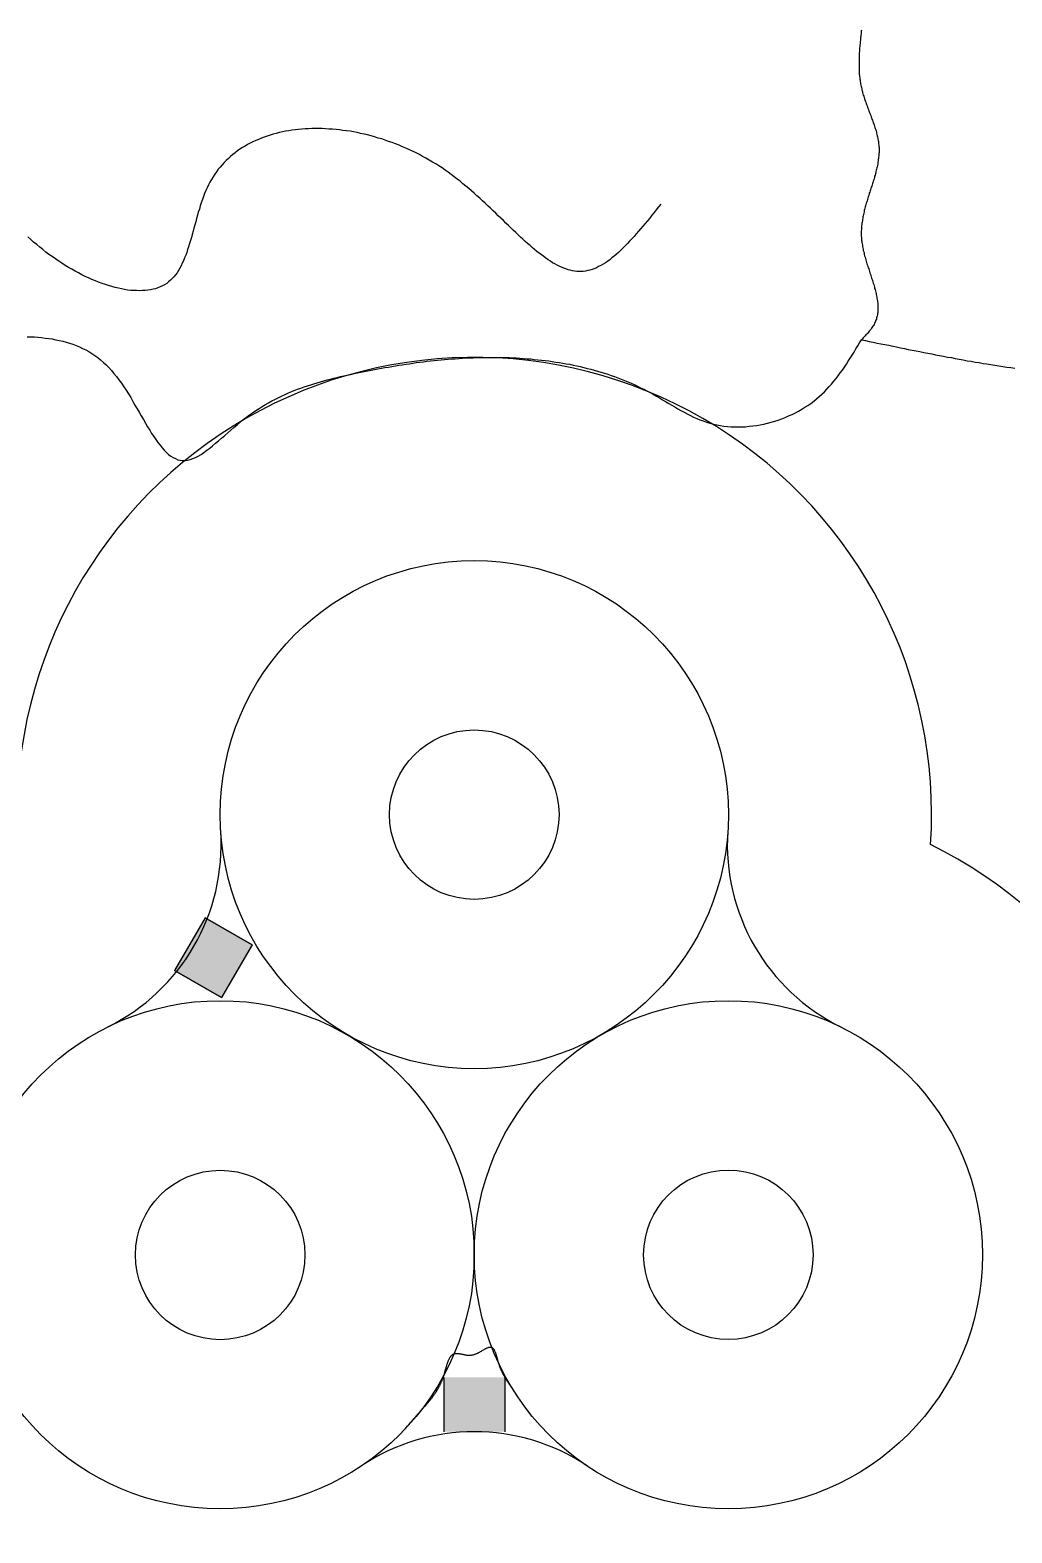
# Model space of a CAD drawing. Extents: x 443 to 1217, y -1921 to -677.
# Drawn here: x 664.3 to 673.71, y -884.67 to -870.27 of the extents above; entities that cross this region are included whole.
import ezdxf

# ---------------------------------------------------------------- set-up
doc = ezdxf.new("R2010")
doc.units = 0
doc.header["$MEASUREMENT"] = 0
for name, color, linetype in [('1', 7, 'CONTINUOUS'), ('3', 8, 'CONTINUOUS'), ('5', 7, 'CONTINUOUS')]:
    doc.layers.add(name, color=color, linetype=linetype)

msp = doc.modelspace()

# ---------------------------------------------------------------- linework, layer by layer
at = {"layer": '1', "color": 7}
for p, q in [((672.263, -870.28), (672.262, -870.292)), ((672.265, -870.268), (672.263, -870.28)), ((672.25, -870.413), (672.249, -870.425)), ((672.251, -870.401), (672.25, -870.413)), ((672.252, -870.389), (672.251, -870.401)), ((672.253, -870.377), (672.252, -870.389)), ((672.254, -870.365), (672.253, -870.377)), ((672.255, -870.353), (672.254, -870.365)), ((672.256, -870.341), (672.255, -870.353)), ((672.258, -870.329), (672.256, -870.341)), ((672.259, -870.316), (672.258, -870.329)), ((672.261, -870.304), (672.259, -870.316)), ((672.262, -870.292), (672.261, -870.304)), ((672.242, -870.534), (672.241, -870.546)), ((672.241, -870.546), (672.241, -870.558)), ((672.241, -870.558), (672.241, -870.57)), ((672.243, -870.51), (672.242, -870.522)), ((672.242, -870.522), (672.242, -870.534)), ((672.244, -870.486), (672.243, -870.498)), ((672.243, -870.498), (672.243, -870.51)), ((672.245, -870.474), (672.244, -870.486)), ((672.246, -870.45), (672.245, -870.462)), ((672.245, -870.462), (672.245, -870.474)), ((672.247, -870.438), (672.246, -870.45)), ((672.249, -870.425), (672.247, -870.438)), ((672.241, -870.57), (672.241, -870.582)), ((672.241, -870.582), (672.241, -870.594)), ((672.241, -870.594), (672.241, -870.606)), ((672.241, -870.606), (672.241, -870.618)), ((672.241, -870.618), (672.241, -870.63)), ((672.241, -870.63), (672.242, -870.642)), ((672.242, -870.642), (672.242, -870.654)), ((672.242, -870.654), (672.243, -870.666)), ((672.243, -870.666), (672.244, -870.678)), ((672.244, -870.678), (672.244, -870.69)), ((672.244, -870.69), (672.245, -870.702)), ((672.245, -870.702), (672.246, -870.714)), ((672.246, -870.714), (672.249, -870.726)), ((672.249, -870.726), (672.25, -870.738)), ((672.25, -870.738), (672.251, -870.75)), ((672.251, -870.75), (672.253, -870.761)), ((672.253, -870.761), (672.255, -870.773)), ((672.255, -870.773), (672.256, -870.785)), ((672.256, -870.785), (672.259, -870.797)), ((672.259, -870.797), (672.262, -870.809)), ((672.262, -870.809), (672.264, -870.82)), ((672.264, -870.82), (672.267, -870.832)), ((672.267, -870.832), (672.269, -870.844)), ((672.269, -870.844), (672.273, -870.856)), ((672.273, -870.856), (672.276, -870.867)), ((672.276, -870.867), (672.279, -870.879)), ((672.279, -870.879), (672.282, -870.891)), ((672.282, -870.891), (672.286, -870.903)), ((672.286, -870.903), (672.29, -870.914)), ((672.29, -870.914), (672.293, -870.926)), ((672.293, -870.926), (672.298, -870.938)), ((672.298, -870.938), (672.301, -870.948)), ((672.301, -870.948), (672.305, -870.96)), ((672.305, -870.96), (672.31, -870.971)), ((672.31, -870.971), (672.314, -870.983)), ((672.314, -870.983), (672.318, -870.995)), ((672.318, -870.995), (672.323, -871.006)), ((672.323, -871.006), (672.327, -871.018)), ((672.327, -871.018), (672.331, -871.029)), ((672.331, -871.029), (672.336, -871.041)), ((672.336, -871.041), (672.34, -871.052)), ((672.34, -871.052), (672.344, -871.064)), ((672.344, -871.064), (672.349, -871.075)), ((672.349, -871.075), (672.353, -871.087)), ((672.353, -871.087), (672.358, -871.099)), ((672.358, -871.099), (672.362, -871.11)), ((672.362, -871.11), (672.365, -871.122)), ((672.365, -871.122), (672.37, -871.133)), ((672.37, -871.133), (672.374, -871.145)), ((672.374, -871.145), (672.378, -871.156)), ((666.569, -871.284), (666.541, -871.294)), ((666.598, -871.275), (666.569, -871.284)), ((666.627, -871.267), (666.598, -871.275)), ((666.656, -871.259), (666.627, -871.267)), ((666.686, -871.251), (666.656, -871.259)), ((666.716, -871.245), (666.686, -871.251)), ((666.746, -871.238), (666.716, -871.245)), ((666.777, -871.233), (666.746, -871.238)), ((666.807, -871.229), (666.777, -871.233)), ((666.839, -871.224), (666.807, -871.229)), ((666.869, -871.221), (666.839, -871.224)), ((666.901, -871.218), (666.869, -871.221)), ((666.933, -871.215), (666.901, -871.218)), ((666.965, -871.214), (666.933, -871.215)), ((666.998, -871.213), (666.965, -871.214)), ((667.03, -871.212), (666.998, -871.213)), ((667.063, -871.212), (667.03, -871.212)), ((667.096, -871.213), (667.063, -871.212)), ((667.129, -871.214), (667.096, -871.213)), ((667.162, -871.217), (667.129, -871.214)), ((667.195, -871.219), (667.162, -871.217)), ((667.229, -871.222), (667.195, -871.219)), ((667.262, -871.225), (667.229, -871.222)), ((667.295, -871.23), (667.262, -871.225)), ((667.329, -871.234), (667.295, -871.23)), ((667.363, -871.239), (667.329, -871.234)), ((667.397, -871.245), (667.363, -871.239)), ((667.43, -871.251), (667.397, -871.245)), ((667.464, -871.259), (667.43, -871.251)), ((667.498, -871.267), (667.464, -871.259)), ((667.532, -871.274), (667.498, -871.267)), ((667.566, -871.283), (667.532, -871.274)), ((667.599, -871.293), (667.566, -871.283)), ((672.378, -871.156), (672.383, -871.166)), ((672.383, -871.166), (672.386, -871.178)), ((672.386, -871.178), (672.39, -871.189)), ((672.39, -871.189), (672.394, -871.201)), ((672.394, -871.201), (672.397, -871.212)), ((672.397, -871.212), (672.401, -871.224)), ((672.401, -871.224), (672.404, -871.235)), ((672.404, -871.235), (672.408, -871.247)), ((672.408, -871.247), (672.41, -871.258)), ((672.41, -871.258), (672.413, -871.27)), ((672.413, -871.27), (672.416, -871.281)), ((672.416, -871.281), (672.419, -871.293)), ((666.285, -871.427), (666.262, -871.444)), ((666.308, -871.411), (666.285, -871.427)), ((666.332, -871.395), (666.308, -871.411)), ((666.357, -871.38), (666.332, -871.395)), ((666.382, -871.366), (666.357, -871.38)), ((666.407, -871.353), (666.382, -871.366)), ((666.433, -871.34), (666.407, -871.353)), ((666.459, -871.327), (666.433, -871.34)), ((666.487, -871.316), (666.459, -871.327)), ((666.514, -871.305), (666.487, -871.316)), ((666.541, -871.294), (666.514, -871.305)), ((667.633, -871.303), (667.599, -871.293)), ((667.667, -871.312), (667.633, -871.303)), ((667.701, -871.323), (667.667, -871.312)), ((667.733, -871.335), (667.701, -871.323)), ((667.767, -871.347), (667.733, -871.335)), ((667.8, -871.359), (667.767, -871.347)), ((667.834, -871.372), (667.8, -871.359)), ((667.866, -871.387), (667.834, -871.372)), ((667.899, -871.401), (667.866, -871.387)), ((667.932, -871.415), (667.899, -871.401)), ((667.963, -871.43), (667.932, -871.415)), ((667.996, -871.445), (667.963, -871.43)), ((672.419, -871.293), (672.421, -871.304)), ((672.421, -871.304), (672.423, -871.315)), ((672.423, -871.315), (672.425, -871.327)), ((672.425, -871.327), (672.427, -871.338)), ((672.427, -871.338), (672.428, -871.349)), ((672.428, -871.349), (672.429, -871.36)), ((672.429, -871.36), (672.431, -871.372)), ((672.431, -871.372), (672.432, -871.383)), ((672.432, -871.383), (672.433, -871.395)), ((672.433, -871.395), (672.433, -871.406)), ((672.433, -871.406), (672.433, -871.418)), ((672.433, -871.418), (672.433, -871.429)), ((672.433, -871.429), (672.433, -871.441)), ((666.137, -871.56), (666.118, -871.582)), ((666.156, -871.539), (666.137, -871.56)), ((666.176, -871.518), (666.156, -871.539)), ((666.197, -871.499), (666.176, -871.518)), ((666.219, -871.48), (666.197, -871.499)), ((666.24, -871.462), (666.219, -871.48)), ((666.262, -871.444), (666.24, -871.462)), ((668.028, -871.462), (667.996, -871.445)), ((668.059, -871.479), (668.028, -871.462)), ((668.091, -871.497), (668.059, -871.479)), ((668.122, -871.514), (668.091, -871.497)), ((668.153, -871.533), (668.122, -871.514)), ((668.184, -871.551), (668.153, -871.533)), ((668.214, -871.571), (668.184, -871.551)), ((668.245, -871.59), (668.214, -871.571)), ((672.417, -871.566), (672.414, -871.578)), ((672.42, -871.555), (672.417, -871.566)), ((672.422, -871.543), (672.42, -871.555)), ((672.423, -871.533), (672.422, -871.543)), ((672.425, -871.521), (672.423, -871.533)), ((672.426, -871.51), (672.425, -871.521)), ((672.428, -871.498), (672.426, -871.51)), ((672.429, -871.487), (672.428, -871.498)), ((672.431, -871.475), (672.429, -871.487)), ((672.432, -871.464), (672.431, -871.475)), ((672.433, -871.441), (672.432, -871.452)), ((672.432, -871.452), (672.432, -871.464)), ((666.035, -871.7), (666.021, -871.725)), ((666.051, -871.675), (666.035, -871.7)), ((666.067, -871.65), (666.051, -871.675)), ((666.083, -871.627), (666.067, -871.65)), ((666.101, -871.603), (666.083, -871.627)), ((666.118, -871.582), (666.101, -871.603)), ((668.274, -871.61), (668.245, -871.59)), ((668.303, -871.631), (668.274, -871.61)), ((668.332, -871.652), (668.303, -871.631)), ((668.361, -871.674), (668.332, -871.652)), ((668.389, -871.696), (668.361, -871.674)), ((668.418, -871.718), (668.389, -871.696)), ((668.445, -871.741), (668.418, -871.718)), ((672.377, -871.717), (672.374, -871.729)), ((672.382, -871.705), (672.377, -871.717)), ((672.385, -871.694), (672.382, -871.705)), ((672.388, -871.682), (672.385, -871.694)), ((672.391, -871.67), (672.388, -871.682)), ((672.395, -871.659), (672.391, -871.67)), ((672.398, -871.647), (672.395, -871.659)), ((672.401, -871.636), (672.398, -871.647)), ((672.403, -871.624), (672.401, -871.636)), ((672.407, -871.612), (672.403, -871.624)), ((672.41, -871.601), (672.407, -871.612)), ((672.412, -871.589), (672.41, -871.601)), ((672.414, -871.578), (672.412, -871.589)), ((665.959, -871.865), (665.948, -871.893)), ((665.97, -871.836), (665.959, -871.865)), ((665.982, -871.807), (665.97, -871.836)), ((665.994, -871.78), (665.982, -871.807)), ((666.007, -871.753), (665.994, -871.78)), ((666.021, -871.725), (666.007, -871.753)), ((668.473, -871.764), (668.445, -871.741)), ((668.501, -871.787), (668.473, -871.764)), ((668.527, -871.809), (668.501, -871.787)), ((668.554, -871.833), (668.527, -871.809)), ((668.58, -871.857), (668.554, -871.833)), ((668.606, -871.88), (668.58, -871.857)), ((672.332, -871.857), (672.329, -871.868)), ((672.337, -871.845), (672.332, -871.857)), ((672.34, -871.833), (672.337, -871.845)), ((672.344, -871.821), (672.34, -871.833)), ((672.348, -871.809), (672.344, -871.821)), ((672.352, -871.799), (672.348, -871.809)), ((672.355, -871.787), (672.352, -871.799)), ((672.359, -871.775), (672.355, -871.787)), ((672.363, -871.764), (672.359, -871.775)), ((672.366, -871.752), (672.363, -871.764)), ((672.371, -871.74), (672.366, -871.752)), ((672.374, -871.729), (672.371, -871.74)), ((665.919, -871.984), (665.909, -872.013)), ((665.928, -871.953), (665.919, -871.984)), ((665.937, -871.924), (665.928, -871.953)), ((665.948, -871.893), (665.937, -871.924)), ((668.633, -871.904), (668.606, -871.88)), ((668.659, -871.928), (668.633, -871.904)), ((668.684, -871.952), (668.659, -871.928)), ((668.71, -871.976), (668.684, -871.952)), ((668.735, -872), (668.71, -871.976)), ((668.759, -872.024), (668.735, -872)), ((670.298, -871.99), (670.277, -872.016)), ((670.32, -871.963), (670.298, -871.99)), ((670.341, -871.937), (670.32, -871.963)), ((672.292, -871.999), (672.289, -872.011)), ((672.294, -871.987), (672.292, -871.999)), ((672.298, -871.975), (672.294, -871.987)), ((672.301, -871.963), (672.298, -871.975)), ((672.304, -871.952), (672.301, -871.963)), ((672.307, -871.94), (672.304, -871.952)), ((672.311, -871.928), (672.307, -871.94)), ((672.315, -871.916), (672.311, -871.928)), ((672.318, -871.904), (672.315, -871.916)), ((672.322, -871.892), (672.318, -871.904)), ((672.325, -871.88), (672.322, -871.892)), ((672.329, -871.868), (672.325, -871.88)), ((665.875, -872.136), (665.867, -872.167)), ((665.884, -872.106), (665.875, -872.136)), ((665.892, -872.075), (665.884, -872.106)), ((665.9, -872.044), (665.892, -872.075)), ((665.909, -872.013), (665.9, -872.044)), ((668.784, -872.048), (668.759, -872.024)), ((668.808, -872.071), (668.784, -872.048)), ((668.833, -872.095), (668.808, -872.071)), ((668.857, -872.118), (668.833, -872.095)), ((668.881, -872.141), (668.857, -872.118)), ((668.904, -872.164), (668.881, -872.141)), ((670.17, -872.147), (670.148, -872.172)), ((670.192, -872.122), (670.17, -872.147)), ((670.213, -872.096), (670.192, -872.122)), ((670.235, -872.07), (670.213, -872.096)), ((670.255, -872.044), (670.235, -872.07)), ((670.277, -872.016), (670.255, -872.044)), ((672.266, -872.145), (672.265, -872.157)), ((672.267, -872.132), (672.266, -872.145)), ((672.269, -872.12), (672.267, -872.132)), ((672.27, -872.108), (672.269, -872.12)), ((672.273, -872.096), (672.27, -872.108)), ((672.275, -872.084), (672.273, -872.096)), ((672.277, -872.072), (672.275, -872.084)), ((672.279, -872.06), (672.277, -872.072)), ((672.281, -872.048), (672.279, -872.06)), ((672.283, -872.035), (672.281, -872.048)), ((672.287, -872.023), (672.283, -872.035)), ((672.289, -872.011), (672.287, -872.023)), ((664.304, -872.275), (664.275, -872.25)), ((664.331, -872.3), (664.304, -872.275)), ((665.834, -872.286), (665.825, -872.315)), ((665.843, -872.256), (665.834, -872.286)), ((665.85, -872.227), (665.843, -872.256)), ((665.859, -872.196), (665.85, -872.227)), ((665.867, -872.167), (665.859, -872.196)), ((668.928, -872.186), (668.904, -872.164)), ((668.951, -872.208), (668.928, -872.186)), ((668.974, -872.231), (668.951, -872.208)), ((668.998, -872.252), (668.974, -872.231)), ((669.02, -872.274), (668.998, -872.252)), ((669.042, -872.294), (669.02, -872.274)), ((669.065, -872.314), (669.042, -872.294)), ((670.043, -872.293), (670.021, -872.315)), ((670.063, -872.27), (670.043, -872.293)), ((670.085, -872.246), (670.063, -872.27)), ((670.106, -872.222), (670.085, -872.246)), ((670.128, -872.197), (670.106, -872.222)), ((670.148, -872.172), (670.128, -872.197)), ((672.264, -872.181), (672.263, -872.194)), ((672.263, -872.194), (672.263, -872.206)), ((672.263, -872.206), (672.263, -872.218)), ((672.263, -872.218), (672.263, -872.231)), ((672.263, -872.231), (672.263, -872.243)), ((672.263, -872.243), (672.264, -872.256)), ((672.265, -872.157), (672.264, -872.169)), ((672.264, -872.169), (672.264, -872.181)), ((672.264, -872.256), (672.265, -872.268)), ((672.265, -872.268), (672.266, -872.281)), ((672.266, -872.281), (672.267, -872.293)), ((672.267, -872.293), (672.269, -872.306)), ((664.36, -872.325), (664.331, -872.3)), ((664.389, -872.349), (664.36, -872.325)), ((664.418, -872.373), (664.389, -872.349)), ((664.448, -872.396), (664.418, -872.373)), ((664.478, -872.419), (664.448, -872.396)), ((664.509, -872.44), (664.478, -872.419)), ((664.54, -872.462), (664.509, -872.44)), ((665.788, -872.427), (665.778, -872.453)), ((665.798, -872.4), (665.788, -872.427)), ((665.807, -872.372), (665.798, -872.4)), ((665.816, -872.345), (665.807, -872.372)), ((665.825, -872.315), (665.816, -872.345)), ((669.088, -872.334), (669.065, -872.314)), ((669.11, -872.353), (669.088, -872.334)), ((669.132, -872.372), (669.11, -872.353)), ((669.155, -872.39), (669.132, -872.372)), ((669.176, -872.408), (669.155, -872.39)), ((669.198, -872.424), (669.176, -872.408)), ((669.22, -872.44), (669.198, -872.424)), ((669.241, -872.456), (669.22, -872.44)), ((669.895, -872.436), (669.873, -872.453)), ((669.915, -872.418), (669.895, -872.436)), ((669.936, -872.399), (669.915, -872.418)), ((669.958, -872.379), (669.936, -872.399)), ((669.978, -872.359), (669.958, -872.379)), ((670, -872.338), (669.978, -872.359)), ((670.021, -872.315), (670, -872.338)), ((672.269, -872.306), (672.27, -872.318)), ((672.27, -872.318), (672.273, -872.331)), ((672.273, -872.331), (672.275, -872.343)), ((672.275, -872.343), (672.277, -872.356)), ((672.277, -872.356), (672.28, -872.368)), ((672.28, -872.368), (672.282, -872.382)), ((672.282, -872.382), (672.286, -872.395)), ((672.286, -872.395), (672.289, -872.407)), ((672.289, -872.407), (672.292, -872.42)), ((672.292, -872.42), (672.295, -872.432)), ((672.295, -872.432), (672.299, -872.445)), ((664.571, -872.484), (664.54, -872.462)), ((664.602, -872.504), (664.571, -872.484)), ((664.634, -872.524), (664.602, -872.504)), ((664.666, -872.543), (664.634, -872.524)), ((664.697, -872.561), (664.666, -872.543)), ((664.73, -872.58), (664.697, -872.561)), ((664.761, -872.596), (664.73, -872.58)), ((665.719, -872.573), (665.705, -872.594)), ((665.732, -872.55), (665.719, -872.573)), ((665.744, -872.528), (665.732, -872.55)), ((665.756, -872.504), (665.744, -872.528)), ((665.767, -872.479), (665.756, -872.504)), ((665.778, -872.453), (665.767, -872.479)), ((669.262, -872.471), (669.241, -872.456)), ((669.284, -872.484), (669.262, -872.471)), ((669.305, -872.498), (669.284, -872.484)), ((669.327, -872.51), (669.305, -872.498)), ((669.349, -872.521), (669.327, -872.51)), ((669.369, -872.532), (669.349, -872.521)), ((669.39, -872.542), (669.369, -872.532)), ((669.412, -872.55), (669.39, -872.542)), ((669.432, -872.558), (669.412, -872.55)), ((669.453, -872.565), (669.432, -872.558)), ((669.474, -872.57), (669.453, -872.565)), ((669.496, -872.576), (669.474, -872.57)), ((669.516, -872.579), (669.496, -872.576)), ((669.537, -872.581), (669.516, -872.579)), ((669.558, -872.582), (669.537, -872.581)), ((669.578, -872.582), (669.558, -872.582)), ((669.599, -872.581), (669.578, -872.582)), ((669.621, -872.579), (669.599, -872.581)), ((669.642, -872.574), (669.621, -872.579)), ((669.662, -872.57), (669.642, -872.574)), ((669.683, -872.564), (669.662, -872.57)), ((669.704, -872.556), (669.683, -872.564)), ((669.726, -872.547), (669.704, -872.556)), ((669.746, -872.536), (669.726, -872.547)), ((669.767, -872.525), (669.746, -872.536)), ((669.789, -872.513), (669.767, -872.525)), ((669.81, -872.499), (669.789, -872.513)), ((669.83, -872.485), (669.81, -872.499)), ((669.852, -872.47), (669.83, -872.485)), ((669.873, -872.453), (669.852, -872.47)), ((672.299, -872.445), (672.302, -872.458)), ((672.302, -872.458), (672.305, -872.47)), ((672.305, -872.47), (672.31, -872.483)), ((672.31, -872.483), (672.313, -872.495)), ((672.313, -872.495), (672.317, -872.508)), ((672.317, -872.508), (672.322, -872.521)), ((672.322, -872.521), (672.325, -872.533)), ((672.325, -872.533), (672.329, -872.546)), ((672.329, -872.546), (672.334, -872.558)), ((672.334, -872.558), (672.338, -872.571)), ((672.338, -872.571), (672.341, -872.583)), ((672.341, -872.583), (672.346, -872.596)), ((664.794, -872.614), (664.761, -872.596)), ((664.826, -872.629), (664.794, -872.614)), ((664.858, -872.644), (664.826, -872.629)), ((664.89, -872.658), (664.858, -872.644)), ((664.923, -872.671), (664.89, -872.658)), ((664.954, -872.685), (664.923, -872.671)), ((664.987, -872.697), (664.954, -872.685)), ((665.019, -872.707), (664.987, -872.697)), ((665.049, -872.717), (665.019, -872.707)), ((665.081, -872.727), (665.049, -872.717)), ((665.111, -872.735), (665.081, -872.727)), ((665.566, -872.72), (665.544, -872.73)), ((665.586, -872.709), (665.566, -872.72)), ((665.606, -872.697), (665.586, -872.709)), ((665.625, -872.682), (665.606, -872.697)), ((665.643, -872.667), (665.625, -872.682)), ((665.659, -872.651), (665.643, -872.667)), ((665.676, -872.633), (665.659, -872.651)), ((665.691, -872.614), (665.676, -872.633)), ((665.705, -872.594), (665.691, -872.614)), ((672.346, -872.596), (672.35, -872.608)), ((672.35, -872.608), (672.354, -872.621)), ((672.354, -872.621), (672.358, -872.633)), ((672.358, -872.633), (672.362, -872.646)), ((672.362, -872.646), (672.366, -872.658)), ((672.366, -872.658), (672.37, -872.67)), ((672.37, -872.67), (672.374, -872.683)), ((672.374, -872.683), (672.377, -872.695)), ((672.377, -872.695), (672.382, -872.707)), ((672.382, -872.707), (672.385, -872.719)), ((672.385, -872.719), (672.388, -872.731)), ((665.143, -872.742), (665.111, -872.735)), ((665.172, -872.749), (665.143, -872.742)), ((665.203, -872.754), (665.172, -872.749)), ((665.232, -872.76), (665.203, -872.754)), ((665.262, -872.763), (665.232, -872.76)), ((665.29, -872.765), (665.262, -872.763)), ((665.318, -872.766), (665.29, -872.765)), ((665.346, -872.767), (665.318, -872.766)), ((665.373, -872.766), (665.346, -872.767)), ((665.4, -872.765), (665.373, -872.766)), ((665.425, -872.762), (665.4, -872.765)), ((665.45, -872.758), (665.425, -872.762)), ((665.475, -872.753), (665.45, -872.758)), ((665.499, -872.747), (665.475, -872.753)), ((665.522, -872.739), (665.499, -872.747)), ((665.544, -872.73), (665.522, -872.739)), ((672.388, -872.731), (672.391, -872.744)), ((672.391, -872.744), (672.395, -872.756)), ((672.395, -872.756), (672.398, -872.768)), ((672.398, -872.768), (672.401, -872.78)), ((672.401, -872.78), (672.404, -872.792)), ((672.404, -872.792), (672.407, -872.804)), ((672.407, -872.804), (672.409, -872.815)), ((672.409, -872.815), (672.411, -872.827)), ((672.411, -872.827), (672.413, -872.839)), ((672.413, -872.839), (672.415, -872.851)), ((672.415, -872.851), (672.417, -872.862)), ((672.417, -872.862), (672.419, -872.874)), ((672.413, -873.017), (672.41, -873.028)), ((672.415, -873.007), (672.413, -873.017)), ((672.417, -872.996), (672.415, -873.007)), ((672.419, -872.985), (672.417, -872.996)), ((672.419, -872.874), (672.42, -872.885)), ((672.42, -872.974), (672.419, -872.985)), ((672.42, -872.885), (672.421, -872.897)), ((672.421, -872.964), (672.42, -872.974)), ((672.421, -872.897), (672.422, -872.908)), ((672.422, -872.953), (672.421, -872.964)), ((672.422, -872.908), (672.422, -872.92)), ((672.422, -872.92), (672.422, -872.931)), ((672.422, -872.931), (672.422, -872.942)), ((672.422, -872.942), (672.422, -872.953)), ((672.34, -873.155), (672.332, -873.164)), ((672.348, -873.146), (672.34, -873.155)), ((672.355, -873.137), (672.348, -873.146)), ((672.362, -873.127), (672.355, -873.137)), ((672.368, -873.117), (672.362, -873.127)), ((672.375, -873.107), (672.368, -873.117)), ((672.38, -873.099), (672.375, -873.107)), ((672.386, -873.089), (672.38, -873.099)), ((672.391, -873.079), (672.386, -873.089)), ((672.396, -873.068), (672.391, -873.079)), ((672.4, -873.058), (672.396, -873.068)), ((672.403, -873.049), (672.4, -873.058)), ((672.408, -873.038), (672.403, -873.049)), ((672.41, -873.028), (672.408, -873.038)), ((664.268, -873.207), (664.303, -873.209)), ((664.303, -873.209), (664.338, -873.21)), ((664.338, -873.21), (664.372, -873.212)), ((664.372, -873.212), (664.407, -873.215)), ((664.407, -873.215), (664.442, -873.22)), ((664.442, -873.22), (664.476, -873.224)), ((664.476, -873.224), (664.51, -873.229)), ((664.51, -873.229), (664.543, -873.236)), ((664.543, -873.236), (664.577, -873.243)), ((664.577, -873.243), (664.61, -873.25)), ((664.61, -873.25), (664.643, -873.259)), ((664.643, -873.259), (664.674, -873.269)), ((664.674, -873.269), (664.707, -873.28)), ((664.707, -873.28), (664.739, -873.292)), ((664.739, -873.292), (664.769, -873.305)), ((664.769, -873.305), (664.8, -873.319)), ((672.212, -873.325), (672.229, -873.296)), ((672.229, -873.296), (672.246, -873.267)), ((672.246, -873.267), (672.265, -873.236)), ((672.274, -873.227), (672.265, -873.236)), ((672.265, -873.236), (672.302, -873.245)), ((672.282, -873.219), (672.274, -873.227)), ((672.291, -873.21), (672.282, -873.219)), ((672.3, -873.2), (672.291, -873.21)), ((672.307, -873.191), (672.3, -873.2)), ((672.302, -873.245), (672.339, -873.252)), ((672.316, -873.183), (672.307, -873.191)), ((672.325, -873.173), (672.316, -873.183)), ((672.332, -873.164), (672.325, -873.173)), ((672.339, -873.252), (672.376, -873.26)), ((672.376, -873.26), (672.414, -873.268)), ((672.414, -873.268), (672.451, -873.275)), ((672.451, -873.275), (672.488, -873.283)), ((672.488, -873.283), (672.526, -873.29)), ((672.526, -873.29), (672.564, -873.298)), ((672.564, -873.298), (672.601, -873.306)), ((672.601, -873.306), (672.638, -873.313)), ((664.8, -873.319), (664.83, -873.334)), ((664.83, -873.334), (664.86, -873.35)), ((664.86, -873.35), (664.889, -873.369)), ((664.889, -873.369), (664.917, -873.387)), ((664.917, -873.387), (664.946, -873.408)), ((664.946, -873.408), (664.973, -873.43)), ((664.973, -873.43), (665, -873.453)), ((668.032, -873.452), (668.066, -873.447)), ((668.066, -873.447), (668.1, -873.443)), ((668.1, -873.443), (668.134, -873.44)), ((668.134, -873.44), (668.168, -873.435)), ((668.168, -873.435), (668.202, -873.432)), ((668.202, -873.432), (668.236, -873.429)), ((668.236, -873.429), (668.27, -873.426)), ((668.27, -873.426), (668.304, -873.423)), ((668.304, -873.423), (668.338, -873.42)), ((668.338, -873.42), (668.372, -873.418)), ((668.372, -873.418), (668.407, -873.416)), ((668.407, -873.416), (668.441, -873.414)), ((668.441, -873.414), (668.476, -873.411)), ((668.476, -873.411), (668.509, -873.41)), ((668.509, -873.41), (668.544, -873.409)), ((668.544, -873.409), (668.578, -873.408)), ((668.578, -873.408), (668.613, -873.407)), ((668.613, -873.407), (668.647, -873.406)), ((668.647, -873.406), (668.682, -873.406)), ((668.682, -873.406), (668.716, -873.406)), ((668.716, -873.406), (668.75, -873.406)), ((668.75, -873.406), (668.785, -873.406)), ((668.785, -873.406), (668.82, -873.406)), ((668.82, -873.406), (668.854, -873.407)), ((668.854, -873.407), (668.889, -873.408)), ((668.889, -873.408), (668.924, -873.409)), ((668.924, -873.409), (668.957, -873.411)), ((668.957, -873.411), (668.992, -873.414)), ((668.992, -873.414), (669.027, -873.416)), ((669.027, -873.416), (669.061, -873.418)), ((669.061, -873.418), (669.096, -873.421)), ((669.096, -873.421), (669.129, -873.425)), ((669.129, -873.425), (669.164, -873.428)), ((669.164, -873.428), (669.198, -873.431)), ((669.198, -873.431), (669.232, -873.435)), ((669.232, -873.435), (669.267, -873.44)), ((669.267, -873.44), (669.301, -873.444)), ((669.301, -873.444), (669.334, -873.45)), ((669.334, -873.45), (669.368, -873.455)), ((672.12, -873.47), (672.138, -873.442)), ((672.138, -873.442), (672.157, -873.413)), ((672.157, -873.413), (672.176, -873.384)), ((672.176, -873.384), (672.194, -873.355)), ((672.194, -873.355), (672.212, -873.325)), ((672.638, -873.313), (672.676, -873.321)), ((672.676, -873.321), (672.713, -873.329)), ((672.713, -873.329), (672.751, -873.336)), ((672.751, -873.336), (672.788, -873.344)), ((672.788, -873.344), (672.825, -873.35)), ((672.825, -873.35), (672.863, -873.358)), ((672.863, -873.358), (672.9, -873.366)), ((672.9, -873.366), (672.938, -873.373)), ((672.938, -873.373), (672.975, -873.38)), ((672.975, -873.38), (673.014, -873.387)), ((673.014, -873.387), (673.051, -873.394)), ((673.051, -873.394), (673.089, -873.402)), ((673.089, -873.402), (673.126, -873.408)), ((673.126, -873.408), (673.164, -873.416)), ((673.164, -873.416), (673.202, -873.422)), ((673.202, -873.422), (673.24, -873.429)), ((673.24, -873.429), (673.277, -873.437)), ((673.277, -873.437), (673.315, -873.443)), ((673.315, -873.443), (673.354, -873.45)), ((673.354, -873.45), (673.392, -873.456)), ((665, -873.453), (665.026, -873.477)), ((665.026, -873.477), (665.052, -873.503)), ((665.052, -873.503), (665.078, -873.531)), ((665.078, -873.531), (665.101, -873.56)), ((665.101, -873.56), (665.125, -873.59)), ((665.125, -873.59), (665.149, -873.622)), ((667.24, -873.598), (667.272, -873.59)), ((667.272, -873.59), (667.304, -873.583)), ((667.304, -873.583), (667.337, -873.575)), ((667.337, -873.575), (667.369, -873.568)), ((667.369, -873.568), (667.402, -873.561)), ((667.402, -873.561), (667.435, -873.554)), ((667.435, -873.554), (667.466, -873.548)), ((667.466, -873.548), (667.499, -873.541)), ((667.499, -873.541), (667.533, -873.535)), ((667.533, -873.535), (667.566, -873.528)), ((667.566, -873.528), (667.598, -873.522)), ((667.598, -873.522), (667.631, -873.515)), ((667.631, -873.515), (667.665, -873.51)), ((667.665, -873.51), (667.697, -873.503)), ((667.697, -873.503), (667.731, -873.498)), ((667.731, -873.498), (667.764, -873.492)), ((667.764, -873.492), (667.798, -873.486)), ((667.798, -873.486), (667.83, -873.481)), ((667.83, -873.481), (667.864, -873.476)), ((667.864, -873.476), (667.898, -873.47)), ((667.898, -873.47), (667.932, -873.466)), ((667.932, -873.466), (667.964, -873.46)), ((667.964, -873.46), (667.998, -873.456)), ((667.998, -873.456), (668.032, -873.452)), ((669.368, -873.455), (669.402, -873.46)), ((669.402, -873.46), (669.436, -873.467)), ((669.436, -873.467), (669.47, -873.472)), ((669.47, -873.472), (669.503, -873.48)), ((669.503, -873.48), (669.537, -873.487)), ((669.537, -873.487), (669.57, -873.494)), ((669.57, -873.494), (669.604, -873.502)), ((669.604, -873.502), (669.636, -873.511)), ((669.636, -873.511), (669.67, -873.519)), ((669.67, -873.519), (669.703, -873.528)), ((669.703, -873.528), (669.735, -873.537)), ((669.735, -873.537), (669.768, -873.547)), ((669.768, -873.547), (669.801, -873.557)), ((669.801, -873.557), (669.834, -873.567)), ((669.834, -873.567), (669.865, -873.578)), ((669.865, -873.578), (669.898, -873.59)), ((669.898, -873.59), (669.929, -873.601)), ((672.021, -873.609), (672.041, -873.581)), ((672.041, -873.581), (672.062, -873.554)), ((672.062, -873.554), (672.082, -873.527)), ((672.082, -873.527), (672.101, -873.499)), ((672.101, -873.499), (672.12, -873.47)), ((673.392, -873.456), (673.43, -873.463)), ((673.43, -873.463), (673.467, -873.468)), ((673.467, -873.468), (673.505, -873.475)), ((673.505, -873.475), (673.543, -873.481)), ((673.543, -873.481), (673.581, -873.487)), ((673.581, -873.487), (673.62, -873.492)), ((673.62, -873.492), (673.658, -873.499)), ((673.658, -873.499), (673.696, -873.504)), ((673.696, -873.504), (673.734, -873.508)), ((665.149, -873.622), (665.172, -873.654)), ((665.172, -873.654), (665.195, -873.687)), ((665.195, -873.687), (665.217, -873.721)), ((665.217, -873.721), (665.239, -873.756)), ((666.767, -873.749), (666.797, -873.736)), ((666.797, -873.736), (666.829, -873.723)), ((666.829, -873.723), (666.86, -873.711)), ((666.86, -873.711), (666.891, -873.7)), ((666.891, -873.7), (666.923, -873.688)), ((666.923, -873.688), (666.954, -873.678)), ((666.954, -873.678), (666.986, -873.668)), ((666.986, -873.668), (667.017, -873.658)), ((667.017, -873.658), (667.049, -873.648)), ((667.049, -873.648), (667.081, -873.639)), ((667.081, -873.639), (667.112, -873.631)), ((667.112, -873.631), (667.144, -873.622)), ((667.144, -873.622), (667.175, -873.613)), ((667.175, -873.613), (667.208, -873.605)), ((667.208, -873.605), (667.24, -873.598)), ((669.929, -873.601), (669.961, -873.614)), ((669.961, -873.614), (669.993, -873.626)), ((669.993, -873.626), (670.024, -873.639)), ((670.024, -873.639), (670.056, -873.652)), ((670.056, -873.652), (670.086, -873.666)), ((670.086, -873.666), (670.118, -873.681)), ((670.118, -873.681), (670.148, -873.696)), ((670.148, -873.696), (670.179, -873.711)), ((670.179, -873.711), (670.209, -873.726)), ((670.209, -873.726), (670.239, -873.743)), ((671.885, -873.759), (671.909, -873.735)), ((671.909, -873.735), (671.933, -873.711)), ((671.933, -873.711), (671.955, -873.686)), ((671.955, -873.686), (671.978, -873.661)), ((671.978, -873.661), (672, -873.635)), ((672, -873.635), (672.021, -873.609)), ((665.239, -873.756), (665.261, -873.791)), ((665.261, -873.791), (665.281, -873.827)), ((665.281, -873.827), (665.302, -873.862)), ((665.302, -873.862), (665.323, -873.898)), ((666.491, -873.895), (666.522, -873.877)), ((666.522, -873.877), (666.552, -873.858)), ((666.552, -873.858), (666.583, -873.841)), ((666.583, -873.841), (666.613, -873.823)), ((666.613, -873.823), (666.644, -873.808)), ((666.644, -873.808), (666.674, -873.792)), ((666.674, -873.792), (666.705, -873.778)), ((666.705, -873.778), (666.736, -873.763)), ((666.736, -873.763), (666.767, -873.749)), ((670.239, -873.743), (670.269, -873.759)), ((670.269, -873.759), (670.299, -873.777)), ((670.299, -873.777), (670.328, -873.794)), ((670.328, -873.794), (670.358, -873.811)), ((670.358, -873.811), (670.387, -873.829)), ((670.387, -873.829), (670.417, -873.846)), ((670.417, -873.846), (670.446, -873.864)), ((670.446, -873.864), (670.475, -873.881)), ((670.475, -873.881), (670.506, -873.899)), ((671.722, -873.884), (671.752, -873.866)), ((671.752, -873.866), (671.78, -873.846)), ((671.78, -873.846), (671.807, -873.826)), ((671.807, -873.826), (671.833, -873.804)), ((671.833, -873.804), (671.859, -873.782)), ((671.859, -873.782), (671.885, -873.759)), ((665.323, -873.898), (665.343, -873.932)), ((665.343, -873.932), (665.363, -873.967)), ((665.363, -873.967), (665.384, -874.002)), ((665.384, -874.002), (665.403, -874.036)), ((666.28, -874.051), (666.31, -874.026)), ((666.31, -874.026), (666.34, -874.002)), ((666.34, -874.002), (666.37, -873.979)), ((666.37, -873.979), (666.399, -873.957)), ((666.399, -873.957), (666.43, -873.936)), ((666.43, -873.936), (666.46, -873.915)), ((666.46, -873.915), (666.491, -873.895)), ((670.506, -873.899), (670.535, -873.915)), ((670.535, -873.915), (670.565, -873.931)), ((670.565, -873.931), (670.595, -873.947)), ((670.595, -873.947), (670.625, -873.962)), ((670.625, -873.962), (670.655, -873.977)), ((670.655, -873.977), (670.687, -873.99)), ((670.687, -873.99), (670.717, -874.003)), ((670.717, -874.003), (670.749, -874.015)), ((670.749, -874.015), (670.781, -874.026)), ((670.781, -874.026), (670.813, -874.036)), ((671.4, -874.027), (671.433, -874.017)), ((671.433, -874.017), (671.467, -874.006)), ((671.467, -874.006), (671.501, -873.995)), ((671.501, -873.995), (671.534, -873.981)), ((671.534, -873.981), (671.566, -873.967)), ((671.566, -873.967), (671.599, -873.953)), ((671.599, -873.953), (671.631, -873.937)), ((671.631, -873.937), (671.662, -873.92)), ((671.662, -873.92), (671.692, -873.903)), ((671.692, -873.903), (671.722, -873.884)), ((665.403, -874.036), (665.423, -874.07)), ((665.423, -874.07), (665.443, -874.102)), ((665.443, -874.102), (665.462, -874.134)), ((665.462, -874.134), (665.483, -874.165)), ((665.483, -874.165), (665.503, -874.194)), ((666.132, -874.18), (666.162, -874.154)), ((666.162, -874.154), (666.191, -874.129)), ((666.191, -874.129), (666.221, -874.102)), ((666.221, -874.102), (666.25, -874.076)), ((666.25, -874.076), (666.28, -874.051)), ((670.813, -874.036), (670.846, -874.045)), ((670.846, -874.045), (670.879, -874.052)), ((670.879, -874.052), (670.912, -874.059)), ((670.912, -874.059), (670.946, -874.064)), ((670.946, -874.064), (670.98, -874.068)), ((670.98, -874.068), (671.015, -874.071)), ((671.015, -874.071), (671.05, -874.072)), ((671.05, -874.072), (671.085, -874.072)), ((671.085, -874.072), (671.119, -874.072)), ((671.119, -874.072), (671.154, -874.07)), ((671.154, -874.07), (671.189, -874.066)), ((671.189, -874.066), (671.225, -874.063)), ((671.225, -874.063), (671.26, -874.058)), ((671.26, -874.058), (671.295, -874.051)), ((671.295, -874.051), (671.33, -874.045)), ((671.33, -874.045), (671.365, -874.036)), ((671.365, -874.036), (671.4, -874.027)), ((665.503, -874.194), (665.522, -874.221)), ((665.522, -874.221), (665.543, -874.247)), ((665.543, -874.247), (665.562, -874.272)), ((665.562, -874.272), (665.583, -874.295)), ((665.583, -874.295), (665.604, -874.316)), ((665.962, -874.316), (665.991, -874.296)), ((665.991, -874.296), (666.018, -874.276)), ((666.018, -874.276), (666.046, -874.253)), ((666.046, -874.253), (666.075, -874.229)), ((666.075, -874.229), (666.103, -874.205)), ((666.103, -874.205), (666.132, -874.18)), ((665.604, -874.316), (665.625, -874.335)), ((665.625, -874.335), (665.646, -874.351)), ((665.646, -874.351), (665.668, -874.365)), ((665.668, -874.365), (665.69, -874.376)), ((665.69, -874.376), (665.712, -874.386)), ((665.712, -874.386), (665.735, -874.391)), ((665.735, -874.391), (665.759, -874.394)), ((665.759, -874.394), (665.783, -874.394)), ((665.783, -874.394), (665.807, -874.391)), ((665.807, -874.391), (665.832, -874.385)), ((665.832, -874.385), (665.857, -874.376)), ((665.857, -874.376), (665.883, -874.364)), ((665.883, -874.364), (665.909, -874.351)), ((665.909, -874.351), (665.935, -874.335)), ((665.935, -874.335), (665.962, -874.316))]:
    msp.add_line(p, q, dxfattribs=at)
at = {"layer": '3', "color": 3, "linetype": 'Continuous'}
for p, q in [((665.976, -878.776), (665.682, -879.281)), ((665.976, -878.776), (665.824, -879.037)), ((665.976, -878.776), (666.425, -879.037)), ((666.425, -879.037), (665.976, -878.776)), ((665.824, -879.037), (665.682, -879.281)), ((666.425, -879.037), (666.131, -879.542)), ((666.425, -879.037), (666.283, -879.281)), ((665.682, -879.281), (666.131, -879.542)), ((666.131, -879.542), (665.682, -879.281)), ((666.283, -879.281), (666.131, -879.542)), ((668.261, -883.182), (668.262, -883.702)), ((668.846, -883.182), (668.846, -883.702))]:
    msp.add_line(p, q, dxfattribs=at)
at = {"layer": '3', "color": 7}
for p, q in [((668.354, -882.958), (668.358, -882.956)), ((668.358, -882.956), (668.361, -882.955)), ((668.361, -882.955), (668.366, -882.954)), ((668.366, -882.954), (668.37, -882.953)), ((668.37, -882.953), (668.374, -882.953)), ((668.374, -882.953), (668.379, -882.952)), ((668.379, -882.952), (668.383, -882.952)), ((668.383, -882.952), (668.387, -882.952)), ((668.387, -882.952), (668.393, -882.952)), ((668.393, -882.952), (668.397, -882.953)), ((668.397, -882.953), (668.403, -882.953)), ((668.403, -882.953), (668.408, -882.954)), ((668.408, -882.954), (668.412, -882.955)), ((668.412, -882.955), (668.418, -882.956)), ((668.418, -882.956), (668.423, -882.956)), ((668.423, -882.956), (668.429, -882.957)), ((668.564, -882.958), (668.569, -882.955)), ((668.569, -882.955), (668.576, -882.953)), ((668.576, -882.953), (668.581, -882.951)), ((668.581, -882.951), (668.588, -882.947)), ((668.588, -882.947), (668.593, -882.945)), ((668.593, -882.945), (668.599, -882.942)), ((668.599, -882.942), (668.604, -882.939)), ((668.604, -882.939), (668.61, -882.935)), ((668.61, -882.935), (668.615, -882.932)), ((668.615, -882.932), (668.622, -882.929)), ((668.622, -882.929), (668.626, -882.927)), ((668.626, -882.927), (668.631, -882.923)), ((668.631, -882.923), (668.637, -882.92)), ((668.637, -882.92), (668.642, -882.917)), ((668.642, -882.917), (668.648, -882.914)), ((668.648, -882.914), (668.652, -882.911)), ((668.652, -882.911), (668.658, -882.908)), ((668.658, -882.908), (668.663, -882.906)), ((668.663, -882.906), (668.667, -882.903)), ((668.667, -882.903), (668.672, -882.901)), ((668.672, -882.901), (668.677, -882.898)), ((668.677, -882.898), (668.682, -882.897)), ((668.682, -882.897), (668.686, -882.895)), ((668.686, -882.895), (668.69, -882.894)), ((668.69, -882.894), (668.695, -882.893)), ((668.695, -882.893), (668.698, -882.892)), ((668.698, -882.892), (668.702, -882.891)), ((668.702, -882.891), (668.707, -882.891)), ((668.707, -882.891), (668.71, -882.891)), ((668.71, -882.891), (668.713, -882.891)), ((668.713, -882.891), (668.718, -882.892)), ((668.718, -882.892), (668.721, -882.893)), ((668.721, -882.893), (668.724, -882.894)), ((668.724, -882.894), (668.726, -882.896)), ((668.726, -882.896), (668.73, -882.898)), ((668.73, -882.898), (668.733, -882.901)), ((668.733, -882.901), (668.735, -882.904)), ((668.735, -882.904), (668.738, -882.907)), ((668.738, -882.907), (668.74, -882.91)), ((668.74, -882.91), (668.743, -882.915)), ((668.743, -882.915), (668.745, -882.919)), ((668.745, -882.919), (668.747, -882.923)), ((668.747, -882.923), (668.749, -882.928)), ((668.749, -882.928), (668.751, -882.933)), ((668.751, -882.933), (668.753, -882.938)), ((668.753, -882.938), (668.756, -882.943)), ((668.756, -882.943), (668.758, -882.949)), ((668.758, -882.949), (668.76, -882.955)), ((668.76, -882.955), (668.761, -882.96)), ((668.279, -883.103), (668.282, -883.098)), ((668.282, -883.098), (668.284, -883.091)), ((668.284, -883.091), (668.285, -883.085)), ((668.285, -883.085), (668.287, -883.079)), ((668.287, -883.079), (668.288, -883.073)), ((668.288, -883.073), (668.29, -883.067)), ((668.29, -883.067), (668.292, -883.061)), ((668.292, -883.061), (668.294, -883.055)), ((668.294, -883.055), (668.296, -883.049)), ((668.296, -883.049), (668.298, -883.043)), ((668.298, -883.043), (668.3, -883.038)), ((668.3, -883.038), (668.301, -883.032)), ((668.301, -883.032), (668.303, -883.027)), ((668.303, -883.027), (668.306, -883.022)), ((668.306, -883.022), (668.308, -883.016)), ((668.308, -883.016), (668.31, -883.011)), ((668.31, -883.011), (668.312, -883.006)), ((668.312, -883.006), (668.315, -883.002)), ((668.315, -883.002), (668.318, -882.996)), ((668.318, -882.996), (668.32, -882.992)), ((668.32, -882.992), (668.322, -882.989)), ((668.322, -882.989), (668.325, -882.984)), ((668.325, -882.984), (668.327, -882.98)), ((668.327, -882.98), (668.331, -882.977)), ((668.331, -882.977), (668.334, -882.974)), ((668.334, -882.974), (668.337, -882.97)), ((668.337, -882.97), (668.34, -882.967)), ((668.34, -882.967), (668.344, -882.965)), ((668.344, -882.965), (668.347, -882.962)), ((668.347, -882.962), (668.35, -882.959)), ((668.35, -882.959), (668.354, -882.958)), ((668.429, -882.957), (668.434, -882.958)), ((668.434, -882.958), (668.44, -882.959)), ((668.44, -882.959), (668.445, -882.96)), ((668.445, -882.96), (668.451, -882.962)), ((668.451, -882.962), (668.457, -882.963)), ((668.457, -882.963), (668.463, -882.964)), ((668.463, -882.964), (668.468, -882.965)), ((668.468, -882.965), (668.474, -882.966)), ((668.474, -882.966), (668.48, -882.967)), ((668.48, -882.967), (668.486, -882.967)), ((668.486, -882.967), (668.492, -882.968)), ((668.492, -882.968), (668.498, -882.968)), ((668.498, -882.968), (668.504, -882.968)), ((668.504, -882.968), (668.51, -882.968)), ((668.51, -882.968), (668.516, -882.968)), ((668.516, -882.968), (668.522, -882.968)), ((668.522, -882.968), (668.528, -882.967)), ((668.528, -882.967), (668.534, -882.966)), ((668.534, -882.966), (668.54, -882.965)), ((668.54, -882.965), (668.546, -882.964)), ((668.546, -882.964), (668.552, -882.962)), ((668.552, -882.962), (668.558, -882.959)), ((668.558, -882.959), (668.564, -882.958)), ((668.761, -882.96), (668.763, -882.966)), ((668.763, -882.966), (668.764, -882.972)), ((668.764, -882.972), (668.767, -882.979)), ((668.767, -882.979), (668.769, -882.984)), ((668.769, -882.984), (668.77, -882.991)), ((668.77, -882.991), (668.772, -882.998)), ((668.772, -882.998), (668.773, -883.004)), ((668.773, -883.004), (668.775, -883.011)), ((668.775, -883.011), (668.777, -883.016)), ((668.777, -883.016), (668.779, -883.023)), ((668.779, -883.023), (668.781, -883.029)), ((668.781, -883.029), (668.783, -883.036)), ((668.783, -883.036), (668.784, -883.041)), ((668.784, -883.041), (668.786, -883.048)), ((668.786, -883.048), (668.788, -883.053)), ((668.788, -883.053), (668.791, -883.06)), ((668.791, -883.06), (668.792, -883.065)), ((668.792, -883.065), (668.794, -883.071)), ((668.794, -883.071), (668.796, -883.077)), ((668.796, -883.077), (668.798, -883.083)), ((668.798, -883.083), (668.8, -883.088)), ((668.8, -883.088), (668.803, -883.093)), ((668.803, -883.093), (668.805, -883.099)), ((668.805, -883.099), (668.807, -883.104)), ((668.228, -883.248), (668.23, -883.243)), ((668.23, -883.243), (668.234, -883.237)), ((668.234, -883.237), (668.236, -883.233)), ((668.236, -883.233), (668.238, -883.228)), ((668.238, -883.228), (668.24, -883.222)), ((668.24, -883.222), (668.242, -883.217)), ((668.242, -883.217), (668.245, -883.211)), ((668.245, -883.211), (668.247, -883.206)), ((668.247, -883.206), (668.249, -883.2)), ((668.249, -883.2), (668.251, -883.194)), ((668.251, -883.194), (668.253, -883.188)), ((668.253, -883.188), (668.255, -883.183)), ((668.255, -883.183), (668.258, -883.177)), ((668.258, -883.177), (668.26, -883.171)), ((668.26, -883.171), (668.262, -883.165)), ((668.262, -883.165), (668.263, -883.159)), ((668.263, -883.159), (668.265, -883.153)), ((668.265, -883.153), (668.267, -883.147)), ((668.267, -883.147), (668.27, -883.141)), ((668.27, -883.141), (668.271, -883.135)), ((668.271, -883.135), (668.273, -883.128)), ((668.273, -883.128), (668.275, -883.123)), ((668.275, -883.123), (668.276, -883.116)), ((668.276, -883.116), (668.278, -883.11)), ((668.278, -883.11), (668.279, -883.103)), ((668.807, -883.104), (668.809, -883.11)), ((668.809, -883.11), (668.812, -883.114)), ((668.812, -883.114), (668.815, -883.12)), ((668.815, -883.12), (668.817, -883.125)), ((668.817, -883.125), (668.819, -883.131)), ((668.819, -883.131), (668.821, -883.135)), ((668.821, -883.135), (668.824, -883.14)), ((668.824, -883.14), (668.827, -883.145)), ((668.827, -883.145), (668.829, -883.15)), ((668.829, -883.15), (668.832, -883.154)), ((668.832, -883.154), (668.834, -883.159)), ((668.834, -883.159), (668.836, -883.164)), ((668.836, -883.164), (668.84, -883.169)), ((668.84, -883.169), (668.842, -883.173)), ((668.842, -883.173), (668.845, -883.178)), ((668.845, -883.178), (668.847, -883.183)), ((668.847, -883.183), (668.849, -883.187)), ((668.849, -883.187), (668.853, -883.192)), ((668.853, -883.192), (668.855, -883.196)), ((668.855, -883.196), (668.858, -883.2)), ((668.858, -883.2), (668.86, -883.205)), ((668.86, -883.205), (668.864, -883.209)), ((668.864, -883.209), (668.867, -883.213)), ((668.867, -883.213), (668.869, -883.218)), ((668.869, -883.218), (668.872, -883.222)), ((668.872, -883.222), (668.874, -883.226)), ((668.874, -883.226), (668.878, -883.231)), ((668.878, -883.231), (668.881, -883.234)), ((668.881, -883.234), (668.883, -883.238)), ((668.883, -883.238), (668.886, -883.243)), ((668.886, -883.243), (668.889, -883.247)), ((668.139, -883.39), (668.142, -883.386)), ((668.142, -883.386), (668.145, -883.381)), ((668.145, -883.381), (668.149, -883.377)), ((668.149, -883.377), (668.152, -883.372)), ((668.152, -883.372), (668.154, -883.368)), ((668.154, -883.368), (668.157, -883.365)), ((668.157, -883.365), (668.161, -883.36)), ((668.161, -883.36), (668.164, -883.356)), ((668.164, -883.356), (668.167, -883.352)), ((668.167, -883.352), (668.17, -883.347)), ((668.17, -883.347), (668.173, -883.343)), ((668.173, -883.343), (668.176, -883.339)), ((668.176, -883.339), (668.179, -883.334)), ((668.179, -883.334), (668.182, -883.33)), ((668.182, -883.33), (668.185, -883.326)), ((668.185, -883.326), (668.188, -883.32)), ((668.188, -883.32), (668.191, -883.316)), ((668.191, -883.316), (668.193, -883.311)), ((668.193, -883.311), (668.197, -883.307)), ((668.197, -883.307), (668.199, -883.302)), ((668.199, -883.302), (668.202, -883.297)), ((668.202, -883.297), (668.204, -883.293)), ((668.204, -883.293), (668.207, -883.287)), ((668.207, -883.287), (668.21, -883.283)), ((668.21, -883.283), (668.213, -883.279)), ((668.213, -883.279), (668.215, -883.273)), ((668.215, -883.273), (668.218, -883.269)), ((668.218, -883.269), (668.221, -883.263)), ((668.221, -883.263), (668.223, -883.258)), ((668.223, -883.258), (668.226, -883.254)), ((668.226, -883.254), (668.228, -883.248)), ((668.889, -883.247), (668.892, -883.251)), ((668.892, -883.251), (668.895, -883.255)), ((668.895, -883.255), (668.897, -883.259)), ((668.897, -883.259), (668.901, -883.263)), ((668.901, -883.263), (668.904, -883.268)), ((668.904, -883.268), (668.906, -883.271)), ((668.906, -883.271), (668.909, -883.275)), ((668.909, -883.275), (668.913, -883.28)), ((668.913, -883.28), (668.916, -883.283)), ((668.916, -883.283), (668.918, -883.287)), ((668.918, -883.287), (668.921, -883.292)), ((668.011, -883.535), (668.016, -883.532)), ((668.016, -883.532), (668.019, -883.527)), ((668.019, -883.527), (668.022, -883.523)), ((668.022, -883.523), (668.025, -883.52)), ((668.025, -883.52), (668.03, -883.515)), ((668.03, -883.515), (668.033, -883.512)), ((668.033, -883.512), (668.036, -883.508)), ((668.036, -883.508), (668.04, -883.503)), ((668.04, -883.503), (668.044, -883.5)), ((668.044, -883.5), (668.047, -883.496)), ((668.047, -883.496), (668.051, -883.492)), ((668.051, -883.492), (668.054, -883.488)), ((668.054, -883.488), (668.057, -883.485)), ((668.057, -883.485), (668.061, -883.48)), ((668.061, -883.48), (668.065, -883.477)), ((668.065, -883.477), (668.068, -883.473)), ((668.068, -883.473), (668.071, -883.468)), ((668.071, -883.468), (668.075, -883.465)), ((668.075, -883.465), (668.079, -883.461)), ((668.079, -883.461), (668.082, -883.457)), ((668.082, -883.457), (668.085, -883.453)), ((668.085, -883.453), (668.089, -883.45)), ((668.089, -883.45), (668.092, -883.445)), ((668.092, -883.445), (668.095, -883.441)), ((668.095, -883.441), (668.099, -883.438)), ((668.099, -883.438), (668.103, -883.433)), ((668.103, -883.433), (668.106, -883.43)), ((668.106, -883.43), (668.109, -883.426)), ((668.109, -883.426), (668.113, -883.421)), ((668.113, -883.421), (668.116, -883.418)), ((668.116, -883.418), (668.119, -883.414)), ((668.119, -883.414), (668.122, -883.41)), ((668.122, -883.41), (668.126, -883.406)), ((668.126, -883.406), (668.129, -883.402)), ((668.129, -883.402), (668.132, -883.398)), ((668.132, -883.398), (668.136, -883.393)), ((668.136, -883.393), (668.139, -883.39)), ((667.887, -883.678), (667.89, -883.673)), ((667.89, -883.673), (667.895, -883.669)), ((667.895, -883.669), (667.898, -883.665)), ((667.898, -883.665), (667.901, -883.66)), ((667.901, -883.66), (667.905, -883.657)), ((667.905, -883.657), (667.909, -883.653)), ((667.909, -883.653), (667.912, -883.648)), ((667.912, -883.648), (667.915, -883.644)), ((667.915, -883.644), (667.92, -883.641)), ((667.92, -883.641), (667.923, -883.636)), ((667.923, -883.636), (667.926, -883.632)), ((667.926, -883.632), (667.93, -883.627)), ((667.93, -883.627), (667.934, -883.624)), ((667.934, -883.624), (667.937, -883.62)), ((667.937, -883.62), (667.94, -883.615)), ((667.94, -883.615), (667.945, -883.611)), ((667.945, -883.611), (667.948, -883.608)), ((667.948, -883.608), (667.951, -883.603)), ((667.951, -883.603), (667.955, -883.599)), ((667.955, -883.599), (667.959, -883.595)), ((667.959, -883.595), (667.962, -883.592)), ((667.962, -883.592), (667.966, -883.587)), ((667.966, -883.587), (667.969, -883.583)), ((667.969, -883.583), (667.973, -883.58)), ((667.973, -883.58), (667.976, -883.575)), ((667.976, -883.575), (667.98, -883.571)), ((667.98, -883.571), (667.983, -883.568)), ((667.983, -883.568), (667.987, -883.563)), ((667.987, -883.563), (667.991, -883.559)), ((667.991, -883.559), (667.994, -883.556)), ((667.994, -883.556), (667.997, -883.551)), ((667.997, -883.551), (668.002, -883.547)), ((668.002, -883.547), (668.005, -883.544)), ((668.005, -883.544), (668.008, -883.539)), ((668.008, -883.539), (668.011, -883.535)), ((667.865, -883.702), (667.87, -883.697)), ((667.87, -883.697), (667.873, -883.694)), ((667.873, -883.694), (667.876, -883.69)), ((667.876, -883.69), (667.881, -883.685)), ((667.881, -883.685), (667.884, -883.681)), ((667.884, -883.681), (667.887, -883.678))]:
    msp.add_line(p, q, dxfattribs=at)
at = {"layer": '3', "color": 3, "linetype": 'Continuous'}
for centre, start, end in [((668.554, -877.788), 356.251, 181.6303), ((670.989, -882.006), 241.0615, 63.749), ((666.119, -882.006), 175.6981, 298.9385)]:
    msp.add_arc(centre, 4.383, start, end, dxfattribs=at)
at = {"layer": '3', "color": 7, "linetype": 'Continuous'}
for centre, start, end in [((664.18, -878.075), 296.251, 3.749), ((672.927, -878.075), 176.251, 243.749), ((668.554, -885.65), 56.251, 123.749)]:
    msp.add_arc(centre, 1.948, start, end, dxfattribs=at)
at = {"layer": '3', "color": 3, "linetype": 'Continuous'}
for points in [[(665.976, -878.776), (665.824, -879.037), (666.425, -879.037)], [(665.824, -879.037), (665.682, -879.281), (666.283, -879.281)], [(668.261, -883.182), (668.262, -883.702), (668.846, -883.702)]]:
    msp.add_solid(points, dxfattribs=at)
at = {"layer": '3', "color": 3, "linetype": 'Continuous', "extrusion": (0, 0, -1)}
for points in [[(-665.824, -879.037), (-666.425, -879.037), (-666.283, -879.281)], [(-665.682, -879.281), (-666.283, -879.281), (-666.131, -879.542)], [(-668.261, -883.182), (-668.846, -883.182), (-668.846, -883.702)]]:
    msp.add_solid(points, dxfattribs=at)
at = {"layer": '5', "color": 7, "linetype": 'Continuous'}
for centre, radius in [((668.554, -877.788), 2.435), ((668.554, -877.788), 0.812), ((666.119, -882.006), 2.435), ((670.989, -882.006), 2.435), ((666.119, -882.008), 0.812), ((670.989, -882.006), 0.812)]:
    msp.add_circle(centre, radius, dxfattribs=at)

doc.saveas('drawing.dxf')
